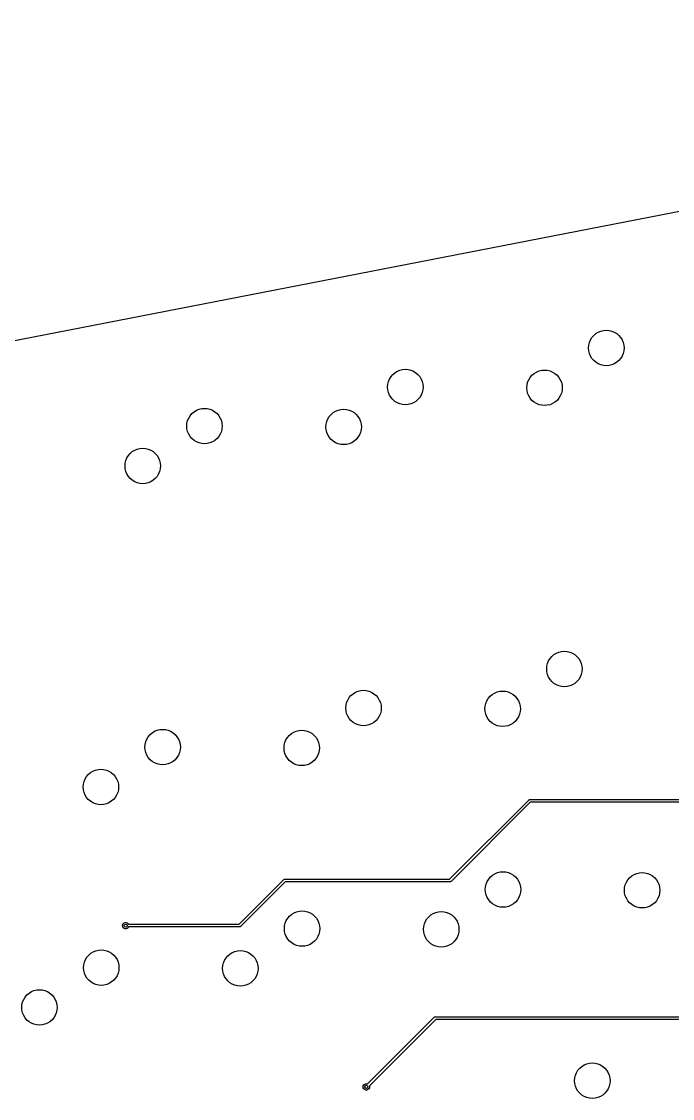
# Model space of a CAD drawing. Extents: x 101 to 518, y -308 to -134.
# Drawn here: x 272.5 to 333.1, y -234.6 to -134.4 of the extents above; entities that cross this region are included whole.
import ezdxf

# ---------------------------------------------------------------- set-up
doc = ezdxf.new("R2010")
doc.units = 0
doc.layers.add('BLACK', color=7, linetype='CONTINUOUS')

msp = doc.modelspace()

# ---------------------------------------------------------------- linework, layer by layer
at = {"layer": 'BLACK', "linetype": 'CONTINUOUS'}
for p, q in [((424.711961, -134.376322), (268.442894, -164.75692)), ((325.973017, -163.414998), (326.193779, -163.279715)), ((326.193779, -163.279715), (326.432985, -163.180633)), ((326.432985, -163.180633), (326.684746, -163.12019)), ((326.684746, -163.12019), (326.942863, -163.099876)), ((326.942863, -163.099876), (327.20098, -163.12019)), ((327.20098, -163.12019), (327.452741, -163.180633)), ((327.452741, -163.180633), (327.691947, -163.279715)), ((327.691947, -163.279715), (327.912709, -163.414998)), ((325.313177, -164.491759), (325.37362, -164.239998)), ((325.37362, -164.239998), (325.472702, -164.000792)), ((325.472702, -164.000792), (325.607985, -163.78003)), ((325.607985, -163.78003), (325.776137, -163.58315)), ((325.776137, -163.58315), (325.973017, -163.414998)), ((327.912709, -163.414998), (328.109589, -163.58315)), ((328.109589, -163.58315), (328.277741, -163.78003)), ((328.277741, -163.78003), (328.413024, -164.000792)), ((328.413024, -164.000792), (328.512106, -164.239998)), ((328.512106, -164.239998), (328.572549, -164.491759)), ((325.292863, -164.749876), (325.313177, -164.491759)), ((325.313177, -165.007993), (325.292863, -164.749876)), ((325.37362, -165.259754), (325.313177, -165.007993)), ((325.472702, -165.49896), (325.37362, -165.259754)), ((328.512106, -165.259754), (328.413024, -165.49896)), ((328.572549, -165.007993), (328.512106, -165.259754)), ((328.572549, -164.491759), (328.592863, -164.749876)), ((328.592863, -164.749876), (328.572549, -165.007993)), ((325.607985, -165.719722), (325.472702, -165.49896)), ((325.776137, -165.916602), (325.607985, -165.719722)), ((325.973017, -166.084754), (325.776137, -165.916602)), ((326.193779, -166.220037), (325.973017, -166.084754)), ((326.432985, -166.319119), (326.193779, -166.220037)), ((326.684746, -166.379562), (326.432985, -166.319119)), ((327.452741, -166.319119), (327.20098, -166.379562)), ((327.691947, -166.220037), (327.452741, -166.319119)), ((327.912709, -166.084754), (327.691947, -166.220037)), ((328.109589, -165.916602), (327.912709, -166.084754)), ((328.277741, -165.719722), (328.109589, -165.916602)), ((328.413024, -165.49896), (328.277741, -165.719722)), ((306.907987, -167.414941), (307.076139, -167.218061)), ((307.076139, -167.218061), (307.273019, -167.049909)), ((307.273019, -167.049909), (307.493781, -166.914626)), ((307.493781, -166.914626), (307.732987, -166.815544)), ((307.732987, -166.815544), (307.984748, -166.755101)), ((307.984748, -166.755101), (308.242865, -166.734787)), ((308.242865, -166.734787), (308.500982, -166.755101)), ((308.500982, -166.755101), (308.752743, -166.815544)), ((308.752743, -166.815544), (308.991949, -166.914626)), ((308.991949, -166.914626), (309.212711, -167.049909)), ((309.212711, -167.049909), (309.409591, -167.218061)), ((309.409591, -167.218061), (309.577743, -167.414941)), ((319.859308, -167.485), (320.02746, -167.28812)), ((320.02746, -167.28812), (320.22434, -167.119968)), ((320.22434, -167.119968), (320.445102, -166.984685)), ((320.445102, -166.984685), (320.684308, -166.885603)), ((320.684308, -166.885603), (320.936069, -166.82516)), ((320.936069, -166.82516), (321.194186, -166.804846)), ((321.194186, -166.804846), (321.452303, -166.82516)), ((321.452303, -166.82516), (321.704064, -166.885603)), ((321.704064, -166.885603), (321.94327, -166.984685)), ((321.94327, -166.984685), (322.164032, -167.119968)), ((322.164032, -167.119968), (322.360912, -167.28812)), ((322.360912, -167.28812), (322.529064, -167.485)), ((326.942863, -166.399876), (326.684746, -166.379562)), ((327.20098, -166.379562), (326.942863, -166.399876)), ((306.592865, -168.384787), (306.613179, -168.12667)), ((306.613179, -168.12667), (306.673622, -167.874909)), ((306.673622, -167.874909), (306.772704, -167.635703)), ((306.772704, -167.635703), (306.907987, -167.414941)), ((309.577743, -167.414941), (309.713026, -167.635703)), ((309.713026, -167.635703), (309.812108, -167.874909)), ((309.812108, -167.874909), (309.872551, -168.12667)), ((309.872551, -168.12667), (309.892865, -168.384787)), ((319.544186, -168.454846), (319.5645, -168.196729)), ((319.5645, -168.196729), (319.624943, -167.944968)), ((319.624943, -167.944968), (319.724025, -167.705762)), ((319.724025, -167.705762), (319.859308, -167.485)), ((322.529064, -167.485), (322.664347, -167.705762)), ((322.664347, -167.705762), (322.763429, -167.944968)), ((322.763429, -167.944968), (322.823872, -168.196729)), ((322.823872, -168.196729), (322.844186, -168.454846)), ((306.613179, -168.642904), (306.592865, -168.384787)), ((306.673622, -168.894665), (306.613179, -168.642904)), ((306.772704, -169.133871), (306.673622, -168.894665)), ((306.907987, -169.354633), (306.772704, -169.133871)), ((309.713026, -169.133871), (309.577743, -169.354633)), ((309.812108, -168.894665), (309.713026, -169.133871)), ((309.872551, -168.642904), (309.812108, -168.894665)), ((309.892865, -168.384787), (309.872551, -168.642904)), ((319.5645, -168.712963), (319.544186, -168.454846)), ((319.624943, -168.964724), (319.5645, -168.712963)), ((319.724025, -169.20393), (319.624943, -168.964724)), ((319.859308, -169.424692), (319.724025, -169.20393)), ((322.664347, -169.20393), (322.529064, -169.424692)), ((322.763429, -168.964724), (322.664347, -169.20393)), ((322.823872, -168.712963), (322.763429, -168.964724)), ((322.844186, -168.454846), (322.823872, -168.712963)), ((307.076139, -169.551513), (306.907987, -169.354633)), ((307.273019, -169.719665), (307.076139, -169.551513)), ((307.493781, -169.854948), (307.273019, -169.719665)), ((307.732987, -169.95403), (307.493781, -169.854948)), ((307.984748, -170.014473), (307.732987, -169.95403)), ((308.242865, -170.034787), (307.984748, -170.014473)), ((308.500982, -170.014473), (308.242865, -170.034787)), ((308.752743, -169.95403), (308.500982, -170.014473)), ((308.991949, -169.854948), (308.752743, -169.95403)), ((309.212711, -169.719665), (308.991949, -169.854948)), ((309.409591, -169.551513), (309.212711, -169.719665)), ((309.577743, -169.354633), (309.409591, -169.551513)), ((320.02746, -169.621572), (319.859308, -169.424692)), ((320.22434, -169.789724), (320.02746, -169.621572)), ((320.445102, -169.925007), (320.22434, -169.789724)), ((320.684308, -170.024089), (320.445102, -169.925007)), ((320.936069, -170.084532), (320.684308, -170.024089)), ((321.194186, -170.104846), (320.936069, -170.084532)), ((321.452303, -170.084532), (321.194186, -170.104846)), ((321.704064, -170.024089), (321.452303, -170.084532)), ((321.94327, -169.925007), (321.704064, -170.024089)), ((322.164032, -169.789724), (321.94327, -169.925007)), ((322.360912, -169.621572), (322.164032, -169.789724)), ((322.529064, -169.424692), (322.360912, -169.621572)), ((287.973624, -171.509821), (288.072706, -171.270615)), ((288.072706, -171.270615), (288.207989, -171.049853)), ((288.207989, -171.049853), (288.376141, -170.852973)), ((288.376141, -170.852973), (288.573021, -170.684821)), ((288.573021, -170.684821), (288.793783, -170.549538)), ((288.793783, -170.549538), (289.032989, -170.450456)), ((289.032989, -170.450456), (289.28475, -170.390013)), ((289.28475, -170.390013), (289.542867, -170.369699)), ((289.542867, -170.369699), (289.800984, -170.390013)), ((289.800984, -170.390013), (290.052745, -170.450456)), ((290.052745, -170.450456), (290.291951, -170.549538)), ((290.291951, -170.549538), (290.512713, -170.684821)), ((290.512713, -170.684821), (290.709593, -170.852973)), ((290.709593, -170.852973), (290.877745, -171.049853)), ((290.877745, -171.049853), (291.013028, -171.270615)), ((291.013028, -171.270615), (291.11211, -171.509821)), ((300.924945, -171.579879), (301.024027, -171.340673)), ((301.024027, -171.340673), (301.15931, -171.119911)), ((301.15931, -171.119911), (301.327462, -170.923031)), ((301.327462, -170.923031), (301.524342, -170.754879)), ((301.524342, -170.754879), (301.745104, -170.619596)), ((301.745104, -170.619596), (301.98431, -170.520514)), ((301.98431, -170.520514), (302.236071, -170.460071)), ((302.236071, -170.460071), (302.494188, -170.439757)), ((302.494188, -170.439757), (302.752305, -170.460071)), ((302.752305, -170.460071), (303.004066, -170.520514)), ((303.004066, -170.520514), (303.243272, -170.619596)), ((303.243272, -170.619596), (303.464034, -170.754879)), ((303.464034, -170.754879), (303.660914, -170.923031)), ((303.660914, -170.923031), (303.829066, -171.119911)), ((303.829066, -171.119911), (303.964349, -171.340673)), ((303.964349, -171.340673), (304.063431, -171.579879)), ((287.892867, -172.019699), (287.913181, -171.761582)), ((287.913181, -172.277816), (287.892867, -172.019699)), ((287.913181, -171.761582), (287.973624, -171.509821)), ((287.973624, -172.529577), (287.913181, -172.277816)), ((291.11211, -171.509821), (291.172553, -171.761582)), ((291.172553, -172.277816), (291.11211, -172.529577)), ((291.172553, -171.761582), (291.192867, -172.019699)), ((291.192867, -172.019699), (291.172553, -172.277816)), ((300.844188, -172.089757), (300.864502, -171.83164)), ((300.864502, -172.347874), (300.844188, -172.089757)), ((300.864502, -171.83164), (300.924945, -171.579879)), ((304.063431, -171.579879), (304.123874, -171.83164)), ((304.123874, -171.83164), (304.144188, -172.089757)), ((304.144188, -172.089757), (304.123874, -172.347874)), ((288.072706, -172.768783), (287.973624, -172.529577)), ((288.207989, -172.989545), (288.072706, -172.768783)), ((288.376141, -173.186425), (288.207989, -172.989545)), ((288.573021, -173.354577), (288.376141, -173.186425)), ((290.709593, -173.186425), (290.512713, -173.354577)), ((290.877745, -172.989545), (290.709593, -173.186425)), ((291.013028, -172.768783), (290.877745, -172.989545)), ((291.11211, -172.529577), (291.013028, -172.768783)), ((300.924945, -172.599635), (300.864502, -172.347874)), ((301.024027, -172.838841), (300.924945, -172.599635)), ((301.15931, -173.059603), (301.024027, -172.838841)), ((301.327462, -173.256483), (301.15931, -173.059603)), ((301.524342, -173.424635), (301.327462, -173.256483)), ((303.660914, -173.256483), (303.464034, -173.424635)), ((303.829066, -173.059603), (303.660914, -173.256483)), ((303.964349, -172.838841), (303.829066, -173.059603)), ((304.063431, -172.599635), (303.964349, -172.838841)), ((304.123874, -172.347874), (304.063431, -172.599635)), ((282.824344, -174.389791), (283.045106, -174.254508)), ((283.045106, -174.254508), (283.284312, -174.155426)), ((283.284312, -174.155426), (283.536073, -174.094983)), ((283.536073, -174.094983), (283.79419, -174.074669)), ((283.79419, -174.074669), (284.052307, -174.094983)), ((284.052307, -174.094983), (284.304068, -174.155426)), ((284.304068, -174.155426), (284.543274, -174.254508)), ((284.543274, -174.254508), (284.764036, -174.389791)), ((288.793783, -173.48986), (288.573021, -173.354577)), ((289.032989, -173.588942), (288.793783, -173.48986)), ((289.28475, -173.649385), (289.032989, -173.588942)), ((289.542867, -173.669699), (289.28475, -173.649385)), ((289.800984, -173.649385), (289.542867, -173.669699)), ((290.052745, -173.588942), (289.800984, -173.649385)), ((290.291951, -173.48986), (290.052745, -173.588942)), ((290.512713, -173.354577), (290.291951, -173.48986)), ((301.745104, -173.559918), (301.524342, -173.424635)), ((301.98431, -173.659), (301.745104, -173.559918)), ((302.236071, -173.719443), (301.98431, -173.659)), ((302.494188, -173.739757), (302.236071, -173.719443)), ((302.752305, -173.719443), (302.494188, -173.739757)), ((303.004066, -173.659), (302.752305, -173.719443)), ((303.243272, -173.559918), (303.004066, -173.659)), ((303.464034, -173.424635), (303.243272, -173.559918)), ((282.164504, -175.466552), (282.224947, -175.214791)), ((282.224947, -175.214791), (282.324029, -174.975585)), ((282.324029, -174.975585), (282.459312, -174.754823)), ((282.459312, -174.754823), (282.627464, -174.557943)), ((282.627464, -174.557943), (282.824344, -174.389791)), ((284.764036, -174.389791), (284.960916, -174.557943)), ((284.960916, -174.557943), (285.129068, -174.754823)), ((285.129068, -174.754823), (285.264351, -174.975585)), ((285.264351, -174.975585), (285.363433, -175.214791)), ((285.363433, -175.214791), (285.423876, -175.466552)), ((282.14419, -175.724669), (282.164504, -175.466552)), ((282.164504, -175.982786), (282.14419, -175.724669)), ((282.224947, -176.234547), (282.164504, -175.982786)), ((282.324029, -176.473753), (282.224947, -176.234547)), ((285.363433, -176.234547), (285.264351, -176.473753)), ((285.423876, -175.982786), (285.363433, -176.234547)), ((285.423876, -175.466552), (285.44419, -175.724669)), ((285.44419, -175.724669), (285.423876, -175.982786)), ((282.459312, -176.694515), (282.324029, -176.473753)), ((282.627464, -176.891395), (282.459312, -176.694515)), ((282.824344, -177.059547), (282.627464, -176.891395)), ((283.045106, -177.19483), (282.824344, -177.059547)), ((283.284312, -177.293912), (283.045106, -177.19483)), ((283.536073, -177.354355), (283.284312, -177.293912)), ((284.304068, -177.293912), (284.052307, -177.354355)), ((284.543274, -177.19483), (284.304068, -177.293912)), ((284.764036, -177.059547), (284.543274, -177.19483)), ((284.960916, -176.891395), (284.764036, -177.059547)), ((285.129068, -176.694515), (284.960916, -176.891395)), ((285.264351, -176.473753), (285.129068, -176.694515)), ((283.79419, -177.374669), (283.536073, -177.354355)), ((284.052307, -177.354355), (283.79419, -177.374669)), ((321.878505, -193.450602), (322.075385, -193.28245)), ((322.075385, -193.28245), (322.296147, -193.147167)), ((322.296147, -193.147167), (322.535353, -193.048085)), ((322.535353, -193.048085), (322.787114, -192.987642)), ((322.787114, -192.987642), (323.045231, -192.967328)), ((323.045231, -192.967328), (323.303348, -192.987642)), ((323.303348, -192.987642), (323.555109, -193.048085)), ((323.555109, -193.048085), (323.794315, -193.147167)), ((323.794315, -193.147167), (324.015077, -193.28245)), ((324.015077, -193.28245), (324.211957, -193.450602)), ((321.395231, -194.617328), (321.415545, -194.359211)), ((321.415545, -194.359211), (321.475988, -194.10745)), ((321.475988, -194.10745), (321.57507, -193.868244)), ((321.57507, -193.868244), (321.710353, -193.647482)), ((321.710353, -193.647482), (321.878505, -193.450602)), ((324.211957, -193.450602), (324.380109, -193.647482)), ((324.380109, -193.647482), (324.515392, -193.868244)), ((324.515392, -193.868244), (324.614474, -194.10745)), ((324.614474, -194.10745), (324.674917, -194.359211)), ((324.674917, -194.359211), (324.695231, -194.617328)), ((321.415545, -194.875445), (321.395231, -194.617328)), ((321.475988, -195.127206), (321.415545, -194.875445)), ((321.57507, -195.366412), (321.475988, -195.127206)), ((321.710353, -195.587174), (321.57507, -195.366412)), ((324.515392, -195.366412), (324.380109, -195.587174)), ((324.614474, -195.127206), (324.515392, -195.366412)), ((324.674917, -194.875445), (324.614474, -195.127206)), ((324.695231, -194.617328), (324.674917, -194.875445)), ((321.878505, -195.784054), (321.710353, -195.587174)), ((322.075385, -195.952206), (321.878505, -195.784054)), ((322.296147, -196.087489), (322.075385, -195.952206)), ((322.535353, -196.186571), (322.296147, -196.087489)), ((322.787114, -196.247014), (322.535353, -196.186571)), ((323.045231, -196.267328), (322.787114, -196.247014)), ((323.303348, -196.247014), (323.045231, -196.267328)), ((323.555109, -196.186571), (323.303348, -196.247014)), ((323.794315, -196.087489), (323.555109, -196.186571)), ((324.015077, -195.952206), (323.794315, -196.087489)), ((324.211957, -195.784054), (324.015077, -195.952206)), ((324.380109, -195.587174), (324.211957, -195.784054)), ((302.875072, -197.503156), (303.010355, -197.282394)), ((303.010355, -197.282394), (303.178507, -197.085514)), ((303.178507, -197.085514), (303.375387, -196.917362)), ((303.375387, -196.917362), (303.596149, -196.782079)), ((303.596149, -196.782079), (303.835355, -196.682997)), ((303.835355, -196.682997), (304.087116, -196.622554)), ((304.087116, -196.622554), (304.345233, -196.60224)), ((304.345233, -196.60224), (304.60335, -196.622554)), ((304.60335, -196.622554), (304.855111, -196.682997)), ((304.855111, -196.682997), (305.094317, -196.782079)), ((305.094317, -196.782079), (305.315079, -196.917362)), ((305.315079, -196.917362), (305.511959, -197.085514)), ((305.511959, -197.085514), (305.680111, -197.282394)), ((305.680111, -197.282394), (305.815394, -197.503156)), ((315.826393, -197.573214), (315.961676, -197.352452)), ((315.961676, -197.352452), (316.129828, -197.155572)), ((316.129828, -197.155572), (316.326708, -196.98742)), ((316.326708, -196.98742), (316.54747, -196.852137)), ((316.54747, -196.852137), (316.786676, -196.753055)), ((316.786676, -196.753055), (317.038437, -196.692612)), ((317.038437, -196.692612), (317.296554, -196.672298)), ((317.296554, -196.672298), (317.554671, -196.692612)), ((317.554671, -196.692612), (317.806432, -196.753055)), ((317.806432, -196.753055), (318.045638, -196.852137)), ((318.045638, -196.852137), (318.2664, -196.98742)), ((318.2664, -196.98742), (318.46328, -197.155572)), ((318.46328, -197.155572), (318.631432, -197.352452)), ((318.631432, -197.352452), (318.766715, -197.573214)), ((302.695233, -198.25224), (302.715547, -197.994123)), ((302.715547, -198.510357), (302.695233, -198.25224)), ((302.715547, -197.994123), (302.77599, -197.742362)), ((302.77599, -197.742362), (302.875072, -197.503156)), ((305.815394, -197.503156), (305.914476, -197.742362)), ((305.914476, -197.742362), (305.974919, -197.994123)), ((305.974919, -197.994123), (305.995233, -198.25224)), ((305.995233, -198.25224), (305.974919, -198.510357)), ((315.646554, -198.322298), (315.666868, -198.064181)), ((315.666868, -198.580415), (315.646554, -198.322298)), ((315.666868, -198.064181), (315.727311, -197.81242)), ((315.727311, -197.81242), (315.826393, -197.573214)), ((318.766715, -197.573214), (318.865797, -197.81242)), ((318.865797, -197.81242), (318.92624, -198.064181)), ((318.92624, -198.064181), (318.946554, -198.322298)), ((318.946554, -198.322298), (318.92624, -198.580415)), ((302.77599, -198.762118), (302.715547, -198.510357)), ((302.875072, -199.001324), (302.77599, -198.762118)), ((303.010355, -199.222086), (302.875072, -199.001324)), ((303.178507, -199.418966), (303.010355, -199.222086)), ((305.680111, -199.222086), (305.511959, -199.418966)), ((305.815394, -199.001324), (305.680111, -199.222086)), ((305.914476, -198.762118), (305.815394, -199.001324)), ((305.974919, -198.510357), (305.914476, -198.762118)), ((315.727311, -198.832176), (315.666868, -198.580415)), ((315.826393, -199.071382), (315.727311, -198.832176)), ((315.961676, -199.292144), (315.826393, -199.071382)), ((316.129828, -199.489024), (315.961676, -199.292144)), ((318.631432, -199.292144), (318.46328, -199.489024)), ((318.766715, -199.071382), (318.631432, -199.292144)), ((318.865797, -198.832176), (318.766715, -199.071382)), ((318.92624, -198.580415), (318.865797, -198.832176)), ((284.896152, -200.41699), (285.135358, -200.317908)), ((285.135358, -200.317908), (285.387119, -200.257465)), ((285.387119, -200.257465), (285.645236, -200.237151)), ((285.645236, -200.237151), (285.903353, -200.257465)), ((285.903353, -200.257465), (286.155114, -200.317908)), ((286.155114, -200.317908), (286.39432, -200.41699)), ((297.847472, -200.487049), (298.086678, -200.387967)), ((298.086678, -200.387967), (298.338439, -200.327524)), ((298.338439, -200.327524), (298.596556, -200.30721)), ((298.596556, -200.30721), (298.854673, -200.327524)), ((298.854673, -200.327524), (299.106434, -200.387967)), ((299.106434, -200.387967), (299.34564, -200.487049)), ((303.375387, -199.587118), (303.178507, -199.418966)), ((303.596149, -199.722401), (303.375387, -199.587118)), ((303.835355, -199.821483), (303.596149, -199.722401)), ((304.087116, -199.881926), (303.835355, -199.821483)), ((304.345233, -199.90224), (304.087116, -199.881926)), ((304.60335, -199.881926), (304.345233, -199.90224)), ((304.855111, -199.821483), (304.60335, -199.881926)), ((305.094317, -199.722401), (304.855111, -199.821483)), ((305.315079, -199.587118), (305.094317, -199.722401)), ((305.511959, -199.418966), (305.315079, -199.587118)), ((316.326708, -199.657176), (316.129828, -199.489024)), ((316.54747, -199.792459), (316.326708, -199.657176)), ((316.786676, -199.891541), (316.54747, -199.792459)), ((317.038437, -199.951984), (316.786676, -199.891541)), ((317.296554, -199.972298), (317.038437, -199.951984)), ((317.554671, -199.951984), (317.296554, -199.972298)), ((317.806432, -199.891541), (317.554671, -199.951984)), ((318.045638, -199.792459), (317.806432, -199.891541)), ((318.2664, -199.657176), (318.045638, -199.792459)), ((318.46328, -199.489024), (318.2664, -199.657176)), ((284.01555, -201.629034), (284.075993, -201.377273)), ((284.075993, -201.377273), (284.175075, -201.138067)), ((284.175075, -201.138067), (284.310358, -200.917305)), ((284.310358, -200.917305), (284.47851, -200.720425)), ((284.47851, -200.720425), (284.67539, -200.552273)), ((284.67539, -200.552273), (284.896152, -200.41699)), ((286.39432, -200.41699), (286.615082, -200.552273)), ((286.615082, -200.552273), (286.811962, -200.720425)), ((286.811962, -200.720425), (286.980114, -200.917305)), ((286.980114, -200.917305), (287.115397, -201.138067)), ((287.115397, -201.138067), (287.214479, -201.377273)), ((287.214479, -201.377273), (287.274922, -201.629034)), ((297.027313, -201.447332), (297.126395, -201.208126)), ((297.126395, -201.208126), (297.261678, -200.987364)), ((297.261678, -200.987364), (297.42983, -200.790484)), ((297.42983, -200.790484), (297.62671, -200.622332)), ((297.62671, -200.622332), (297.847472, -200.487049)), ((299.34564, -200.487049), (299.566402, -200.622332)), ((299.566402, -200.622332), (299.763282, -200.790484)), ((299.763282, -200.790484), (299.931434, -200.987364)), ((299.931434, -200.987364), (300.066717, -201.208126)), ((300.066717, -201.208126), (300.165799, -201.447332)), ((283.995236, -201.887151), (284.01555, -201.629034)), ((284.01555, -202.145268), (283.995236, -201.887151)), ((284.075993, -202.397029), (284.01555, -202.145268)), ((284.175075, -202.636235), (284.075993, -202.397029)), ((287.214479, -202.397029), (287.115397, -202.636235)), ((287.274922, -202.145268), (287.214479, -202.397029)), ((287.274922, -201.629034), (287.295236, -201.887151)), ((287.295236, -201.887151), (287.274922, -202.145268)), ((296.946556, -201.95721), (296.96687, -201.699093)), ((296.96687, -202.215327), (296.946556, -201.95721)), ((296.96687, -201.699093), (297.027313, -201.447332)), ((297.027313, -202.467088), (296.96687, -202.215327)), ((300.165799, -201.447332), (300.226242, -201.699093)), ((300.226242, -202.215327), (300.165799, -202.467088)), ((300.226242, -201.699093), (300.246556, -201.95721)), ((300.246556, -201.95721), (300.226242, -202.215327)), ((284.310358, -202.856997), (284.175075, -202.636235)), ((284.47851, -203.053877), (284.310358, -202.856997)), ((284.67539, -203.222029), (284.47851, -203.053877)), ((284.896152, -203.357312), (284.67539, -203.222029)), ((285.135358, -203.456394), (284.896152, -203.357312)), ((286.39432, -203.357312), (286.155114, -203.456394)), ((286.615082, -203.222029), (286.39432, -203.357312)), ((286.811962, -203.053877), (286.615082, -203.222029)), ((286.980114, -202.856997), (286.811962, -203.053877)), ((287.115397, -202.636235), (286.980114, -202.856997)), ((297.126395, -202.706294), (297.027313, -202.467088)), ((297.261678, -202.927056), (297.126395, -202.706294)), ((297.42983, -203.123936), (297.261678, -202.927056)), ((297.62671, -203.292088), (297.42983, -203.123936)), ((297.847472, -203.427371), (297.62671, -203.292088)), ((299.566402, -203.292088), (299.34564, -203.427371)), ((299.763282, -203.123936), (299.566402, -203.292088)), ((299.931434, -202.927056), (299.763282, -203.123936)), ((300.066717, -202.706294), (299.931434, -202.927056)), ((300.165799, -202.467088), (300.066717, -202.706294)), ((278.729833, -204.425395), (278.926713, -204.257243)), ((278.926713, -204.257243), (279.147475, -204.12196)), ((279.147475, -204.12196), (279.386681, -204.022878)), ((279.386681, -204.022878), (279.638442, -203.962435)), ((279.638442, -203.962435), (279.896559, -203.942121)), ((279.896559, -203.942121), (280.154676, -203.962435)), ((280.154676, -203.962435), (280.406437, -204.022878)), ((280.406437, -204.022878), (280.645643, -204.12196)), ((280.645643, -204.12196), (280.866405, -204.257243)), ((280.866405, -204.257243), (281.063285, -204.425395)), ((285.387119, -203.516837), (285.135358, -203.456394)), ((285.645236, -203.537151), (285.387119, -203.516837)), ((285.903353, -203.516837), (285.645236, -203.537151)), ((286.155114, -203.456394), (285.903353, -203.516837)), ((298.086678, -203.526453), (297.847472, -203.427371)), ((298.338439, -203.586896), (298.086678, -203.526453)), ((298.596556, -203.60721), (298.338439, -203.586896)), ((298.854673, -203.586896), (298.596556, -203.60721)), ((299.106434, -203.526453), (298.854673, -203.586896)), ((299.34564, -203.427371), (299.106434, -203.526453)), ((278.246559, -205.592121), (278.266873, -205.334004)), ((278.266873, -205.334004), (278.327316, -205.082243)), ((278.327316, -205.082243), (278.426398, -204.843037)), ((278.426398, -204.843037), (278.561681, -204.622275)), ((278.561681, -204.622275), (278.729833, -204.425395)), ((281.063285, -204.425395), (281.231437, -204.622275)), ((281.231437, -204.622275), (281.36672, -204.843037)), ((281.36672, -204.843037), (281.465802, -205.082243)), ((281.465802, -205.082243), (281.526245, -205.334004)), ((281.526245, -205.334004), (281.546559, -205.592121)), ((278.266873, -205.850238), (278.246559, -205.592121)), ((278.327316, -206.101999), (278.266873, -205.850238)), ((278.426398, -206.341205), (278.327316, -206.101999)), ((278.561681, -206.561967), (278.426398, -206.341205)), ((281.36672, -206.341205), (281.231437, -206.561967)), ((281.465802, -206.101999), (281.36672, -206.341205)), ((281.526245, -205.850238), (281.465802, -206.101999)), ((281.546559, -205.592121), (281.526245, -205.850238)), ((278.729833, -206.758847), (278.561681, -206.561967)), ((278.926713, -206.926999), (278.729833, -206.758847)), ((279.147475, -207.062282), (278.926713, -206.926999)), ((279.386681, -207.161364), (279.147475, -207.062282)), ((279.638442, -207.221807), (279.386681, -207.161364)), ((279.896559, -207.242121), (279.638442, -207.221807)), ((280.154676, -207.221807), (279.896559, -207.242121)), ((280.406437, -207.161364), (280.154676, -207.221807)), ((280.645643, -207.062282), (280.406437, -207.161364)), ((280.866405, -206.926999), (280.645643, -207.062282)), ((281.063285, -206.758847), (280.866405, -206.926999)), ((281.231437, -206.561967), (281.063285, -206.758847)), ((312.357964, -214.171311), (319.721351, -206.807923)), ((319.861517, -207.021311), (312.498128, -214.384699)), ((319.721351, -206.807923), (319.740293, -206.792378)), ((319.740293, -206.792378), (319.740294, -206.792377)), ((319.740294, -206.792377), (319.766689, -206.781444)), ((319.766689, -206.781444), (319.785353, -206.773713)), ((319.785353, -206.773713), (319.785354, -206.773713)), ((319.785354, -206.773713), (319.80974, -206.771311)), ((319.80974, -206.771311), (338.557964, -206.771311)), ((338.60974, -207.021311), (319.861517, -207.021311)), ((292.757964, -218.371311), (296.921352, -214.207923)), ((297.061516, -214.421311), (292.898128, -218.584699)), ((296.921352, -214.207923), (296.940288, -214.192382)), ((296.940288, -214.192382), (296.940294, -214.192377)), ((296.940294, -214.192377), (296.972155, -214.179179)), ((296.972155, -214.179179), (296.985353, -214.173713)), ((296.985353, -214.173713), (296.985354, -214.173713)), ((296.985354, -214.173713), (297.00974, -214.171311)), ((297.00974, -214.171311), (312.357964, -214.171311)), ((312.40974, -214.421311), (297.061516, -214.421311)), ((312.434126, -214.418909), (312.40974, -214.421311)), ((312.434127, -214.418909), (312.434126, -214.418909)), ((312.449227, -214.412654), (312.434127, -214.418909)), ((312.479186, -214.400245), (312.449227, -214.412654)), ((312.479191, -214.400239), (312.479186, -214.400245)), ((312.498128, -214.384699), (312.479191, -214.400239)), ((315.760901, -214.624904), (315.859983, -214.385698)), ((315.859983, -214.385698), (315.995266, -214.164936)), ((315.995266, -214.164936), (316.163418, -213.968056)), ((316.163418, -213.968056), (316.360298, -213.799904)), ((316.360298, -213.799904), (316.58106, -213.664621)), ((316.58106, -213.664621), (316.820266, -213.565539)), ((316.820266, -213.565539), (317.072027, -213.505096)), ((317.072027, -213.505096), (317.330144, -213.484782)), ((317.330144, -213.484782), (317.588261, -213.505096)), ((317.588261, -213.505096), (317.840022, -213.565539)), ((317.840022, -213.565539), (318.079228, -213.664621)), ((318.079228, -213.664621), (318.29999, -213.799904)), ((318.29999, -213.799904), (318.49687, -213.968056)), ((318.49687, -213.968056), (318.665022, -214.164936)), ((318.665022, -214.164936), (318.800305, -214.385698)), ((318.800305, -214.385698), (318.899387, -214.624904)), ((328.811304, -214.455756), (328.946587, -214.234994)), ((328.946587, -214.234994), (329.114739, -214.038114)), ((329.114739, -214.038114), (329.311619, -213.869962)), ((329.311619, -213.869962), (329.532381, -213.734679)), ((329.532381, -213.734679), (329.771587, -213.635597)), ((329.771587, -213.635597), (330.023348, -213.575154)), ((330.023348, -213.575154), (330.281465, -213.55484)), ((330.281465, -213.55484), (330.539582, -213.575154)), ((330.539582, -213.575154), (330.791343, -213.635597)), ((330.791343, -213.635597), (331.030549, -213.734679)), ((331.030549, -213.734679), (331.251311, -213.869962)), ((331.251311, -213.869962), (331.448191, -214.038114)), ((331.448191, -214.038114), (331.616343, -214.234994)), ((331.616343, -214.234994), (331.751626, -214.455756)), ((315.680144, -215.134782), (315.700458, -214.876665)), ((315.700458, -215.392899), (315.680144, -215.134782)), ((315.700458, -214.876665), (315.760901, -214.624904)), ((315.760901, -215.64466), (315.700458, -215.392899)), ((318.899387, -214.624904), (318.95983, -214.876665)), ((318.95983, -215.392899), (318.899387, -215.64466)), ((318.95983, -214.876665), (318.980144, -215.134782)), ((318.980144, -215.134782), (318.95983, -215.392899)), ((328.631465, -215.20484), (328.651779, -214.946723)), ((328.651779, -215.462957), (328.631465, -215.20484)), ((328.651779, -214.946723), (328.712222, -214.694962)), ((328.712222, -214.694962), (328.811304, -214.455756)), ((331.751626, -214.455756), (331.850708, -214.694962)), ((331.850708, -214.694962), (331.911151, -214.946723)), ((331.911151, -214.946723), (331.931465, -215.20484)), ((331.931465, -215.20484), (331.911151, -215.462957)), ((315.859983, -215.883866), (315.760901, -215.64466)), ((315.995266, -216.104628), (315.859983, -215.883866)), ((316.163418, -216.301508), (315.995266, -216.104628)), ((316.360298, -216.46966), (316.163418, -216.301508)), ((318.49687, -216.301508), (318.29999, -216.46966)), ((318.665022, -216.104628), (318.49687, -216.301508)), ((318.800305, -215.883866), (318.665022, -216.104628)), ((318.899387, -215.64466), (318.800305, -215.883866)), ((328.712222, -215.714718), (328.651779, -215.462957)), ((328.811304, -215.953924), (328.712222, -215.714718)), ((328.946587, -216.174686), (328.811304, -215.953924)), ((329.114739, -216.371566), (328.946587, -216.174686)), ((329.311619, -216.539718), (329.114739, -216.371566)), ((331.448191, -216.371566), (331.251311, -216.539718)), ((331.616343, -216.174686), (331.448191, -216.371566)), ((331.751626, -215.953924), (331.616343, -216.174686)), ((331.850708, -215.714718), (331.751626, -215.953924)), ((331.911151, -215.462957), (331.850708, -215.714718)), ((297.6603, -217.434815), (297.881062, -217.299532)), ((297.881062, -217.299532), (298.120268, -217.20045)), ((298.120268, -217.20045), (298.372029, -217.140007)), ((298.372029, -217.140007), (298.630146, -217.119693)), ((298.630146, -217.119693), (298.888263, -217.140007)), ((298.888263, -217.140007), (299.140024, -217.20045)), ((299.140024, -217.20045), (299.37923, -217.299532)), ((299.37923, -217.299532), (299.599992, -217.434815)), ((310.611621, -217.504874), (310.832383, -217.369591)), ((310.832383, -217.369591), (311.071589, -217.270509)), ((311.071589, -217.270509), (311.32335, -217.210066)), ((311.32335, -217.210066), (311.581467, -217.189752)), ((311.581467, -217.189752), (311.839584, -217.210066)), ((311.839584, -217.210066), (312.091345, -217.270509)), ((312.091345, -217.270509), (312.330551, -217.369591)), ((312.330551, -217.369591), (312.551313, -217.504874)), ((316.58106, -216.604943), (316.360298, -216.46966)), ((316.820266, -216.704025), (316.58106, -216.604943)), ((317.072027, -216.764468), (316.820266, -216.704025)), ((317.330144, -216.784782), (317.072027, -216.764468)), ((317.588261, -216.764468), (317.330144, -216.784782)), ((317.840022, -216.704025), (317.588261, -216.764468)), ((318.079228, -216.604943), (317.840022, -216.704025)), ((318.29999, -216.46966), (318.079228, -216.604943)), ((329.532381, -216.675001), (329.311619, -216.539718)), ((329.771587, -216.774083), (329.532381, -216.675001)), ((330.023348, -216.834526), (329.771587, -216.774083)), ((330.281465, -216.85484), (330.023348, -216.834526)), ((330.539582, -216.834526), (330.281465, -216.85484)), ((330.791343, -216.774083), (330.539582, -216.834526)), ((331.030549, -216.675001), (330.791343, -216.774083)), ((331.251311, -216.539718), (331.030549, -216.675001)), ((281.90974, -218.496311), (281.927832, -218.393705)), ((281.927832, -218.393705), (281.979927, -218.303475)), ((281.979927, -218.303475), (282.05974, -218.236503)), ((282.05974, -218.236503), (282.157646, -218.200869)), ((282.157646, -218.200869), (282.261834, -218.200869)), ((282.261834, -218.200869), (282.35974, -218.236503)), ((282.35974, -218.236503), (282.439553, -218.303475)), ((282.439553, -218.303475), (282.478719, -218.371311)), ((282.478719, -218.371311), (292.757964, -218.371311)), ((297.00046, -218.511576), (297.060903, -218.259815)), ((297.060903, -218.259815), (297.159985, -218.020609)), ((297.159985, -218.020609), (297.295268, -217.799847)), ((297.295268, -217.799847), (297.46342, -217.602967)), ((297.46342, -217.602967), (297.6603, -217.434815)), ((299.599992, -217.434815), (299.796872, -217.602967)), ((299.796872, -217.602967), (299.965024, -217.799847)), ((299.965024, -217.799847), (300.100307, -218.020609)), ((300.100307, -218.020609), (300.199389, -218.259815)), ((300.199389, -218.259815), (300.259832, -218.511576)), ((309.951781, -218.581635), (310.012224, -218.329874)), ((310.012224, -218.329874), (310.111306, -218.090668)), ((310.111306, -218.090668), (310.246589, -217.869906)), ((310.246589, -217.869906), (310.414741, -217.673026)), ((310.414741, -217.673026), (310.611621, -217.504874)), ((312.551313, -217.504874), (312.748193, -217.673026)), ((312.748193, -217.673026), (312.916345, -217.869906)), ((312.916345, -217.869906), (313.051628, -218.090668)), ((313.051628, -218.090668), (313.15071, -218.329874)), ((313.15071, -218.329874), (313.211153, -218.581635)), ((281.927832, -218.598917), (281.90974, -218.496311)), ((281.979927, -218.689147), (281.927832, -218.598917)), ((282.05974, -218.756119), (281.979927, -218.689147)), ((282.157646, -218.791753), (282.05974, -218.756119)), ((282.261834, -218.791753), (282.157646, -218.791753)), ((282.35974, -218.756119), (282.261834, -218.791753)), ((282.439553, -218.689147), (282.35974, -218.756119)), ((282.478719, -218.621311), (282.439553, -218.689147)), ((292.80974, -218.621311), (282.478719, -218.621311)), ((292.834126, -218.618909), (292.80974, -218.621311)), ((292.834127, -218.618909), (292.834126, -218.618909)), ((292.847324, -218.613442), (292.834127, -218.618909)), ((292.879186, -218.600245), (292.847324, -218.613442)), ((292.879191, -218.600239), (292.879186, -218.600245)), ((292.898128, -218.584699), (292.879191, -218.600239)), ((296.980146, -218.769693), (297.00046, -218.511576)), ((297.00046, -219.02781), (296.980146, -218.769693)), ((297.060903, -219.279571), (297.00046, -219.02781)), ((297.159985, -219.518777), (297.060903, -219.279571)), ((300.199389, -219.279571), (300.100307, -219.518777)), ((300.259832, -219.02781), (300.199389, -219.279571)), ((300.259832, -218.511576), (300.280146, -218.769693)), ((300.280146, -218.769693), (300.259832, -219.02781)), ((309.931467, -218.839752), (309.951781, -218.581635)), ((309.951781, -219.097869), (309.931467, -218.839752)), ((310.012224, -219.34963), (309.951781, -219.097869)), ((310.111306, -219.588836), (310.012224, -219.34963)), ((313.15071, -219.34963), (313.051628, -219.588836)), ((313.211153, -219.097869), (313.15071, -219.34963)), ((313.211153, -218.581635), (313.231467, -218.839752)), ((313.231467, -218.839752), (313.211153, -219.097869)), ((297.295268, -219.739539), (297.159985, -219.518777)), ((297.46342, -219.936419), (297.295268, -219.739539)), ((297.6603, -220.104571), (297.46342, -219.936419)), ((297.881062, -220.239854), (297.6603, -220.104571)), ((298.120268, -220.338936), (297.881062, -220.239854)), ((298.372029, -220.399379), (298.120268, -220.338936)), ((298.630146, -220.419693), (298.372029, -220.399379)), ((298.888263, -220.399379), (298.630146, -220.419693)), ((299.140024, -220.338936), (298.888263, -220.399379)), ((299.37923, -220.239854), (299.140024, -220.338936)), ((299.599992, -220.104571), (299.37923, -220.239854)), ((299.796872, -219.936419), (299.599992, -220.104571)), ((299.965024, -219.739539), (299.796872, -219.936419)), ((300.100307, -219.518777), (299.965024, -219.739539)), ((310.246589, -219.809598), (310.111306, -219.588836)), ((310.414741, -220.006478), (310.246589, -219.809598)), ((310.611621, -220.17463), (310.414741, -220.006478)), ((310.832383, -220.309913), (310.611621, -220.17463)), ((311.071589, -220.408995), (310.832383, -220.309913)), ((311.32335, -220.469438), (311.071589, -220.408995)), ((312.091345, -220.408995), (311.839584, -220.469438)), ((312.330551, -220.309913), (312.091345, -220.408995)), ((312.551313, -220.17463), (312.330551, -220.309913)), ((312.748193, -220.006478), (312.551313, -220.17463)), ((312.916345, -219.809598), (312.748193, -220.006478)), ((313.051628, -219.588836), (312.916345, -219.809598)), ((278.459987, -221.655521), (278.59527, -221.434759)), ((278.59527, -221.434759), (278.763422, -221.237879)), ((278.763422, -221.237879), (278.960302, -221.069727)), ((278.960302, -221.069727), (279.181064, -220.934444)), ((279.181064, -220.934444), (279.42027, -220.835362)), ((279.42027, -220.835362), (279.672031, -220.774919)), ((279.672031, -220.774919), (279.930148, -220.754605)), ((279.930148, -220.754605), (280.188265, -220.774919)), ((280.188265, -220.774919), (280.440026, -220.835362)), ((280.440026, -220.835362), (280.679232, -220.934444)), ((280.679232, -220.934444), (280.899994, -221.069727)), ((280.899994, -221.069727), (281.096874, -221.237879)), ((281.096874, -221.237879), (281.265026, -221.434759)), ((281.265026, -221.434759), (281.400309, -221.655521)), ((291.546591, -221.504817), (291.714743, -221.307937)), ((291.714743, -221.307937), (291.911623, -221.139785)), ((291.911623, -221.139785), (292.132385, -221.004502)), ((292.132385, -221.004502), (292.371591, -220.90542)), ((292.371591, -220.90542), (292.623352, -220.844977)), ((292.623352, -220.844977), (292.881469, -220.824663)), ((292.881469, -220.824663), (293.139586, -220.844977)), ((293.139586, -220.844977), (293.391347, -220.90542)), ((293.391347, -220.90542), (293.630553, -221.004502)), ((293.630553, -221.004502), (293.851315, -221.139785)), ((293.851315, -221.139785), (294.048195, -221.307937)), ((294.048195, -221.307937), (294.216347, -221.504817)), ((311.581467, -220.489752), (311.32335, -220.469438)), ((311.839584, -220.469438), (311.581467, -220.489752)), ((278.280148, -222.404605), (278.300462, -222.146488)), ((278.300462, -222.662722), (278.280148, -222.404605)), ((278.300462, -222.146488), (278.360905, -221.894727)), ((278.360905, -221.894727), (278.459987, -221.655521)), ((281.400309, -221.655521), (281.499391, -221.894727)), ((281.499391, -221.894727), (281.559834, -222.146488)), ((281.559834, -222.146488), (281.580148, -222.404605)), ((281.580148, -222.404605), (281.559834, -222.662722)), ((291.231469, -222.474663), (291.251783, -222.216546)), ((291.251783, -222.216546), (291.312226, -221.964785)), ((291.312226, -221.964785), (291.411308, -221.725579)), ((291.411308, -221.725579), (291.546591, -221.504817)), ((294.216347, -221.504817), (294.35163, -221.725579)), ((294.35163, -221.725579), (294.450712, -221.964785)), ((294.450712, -221.964785), (294.511155, -222.216546)), ((294.511155, -222.216546), (294.531469, -222.474663)), ((278.360905, -222.914483), (278.300462, -222.662722)), ((278.459987, -223.153689), (278.360905, -222.914483)), ((278.59527, -223.374451), (278.459987, -223.153689)), ((278.763422, -223.571331), (278.59527, -223.374451)), ((281.265026, -223.374451), (281.096874, -223.571331)), ((281.400309, -223.153689), (281.265026, -223.374451)), ((281.499391, -222.914483), (281.400309, -223.153689)), ((281.559834, -222.662722), (281.499391, -222.914483)), ((291.251783, -222.73278), (291.231469, -222.474663)), ((291.312226, -222.984541), (291.251783, -222.73278)), ((291.411308, -223.223747), (291.312226, -222.984541)), ((291.546591, -223.444509), (291.411308, -223.223747)), ((291.714743, -223.641389), (291.546591, -223.444509)), ((294.216347, -223.444509), (294.048195, -223.641389)), ((294.35163, -223.223747), (294.216347, -223.444509)), ((294.450712, -222.984541), (294.35163, -223.223747)), ((294.511155, -222.73278), (294.450712, -222.984541)), ((294.531469, -222.474663), (294.511155, -222.73278)), ((278.960302, -223.739483), (278.763422, -223.571331)), ((279.181064, -223.874766), (278.960302, -223.739483)), ((279.42027, -223.973848), (279.181064, -223.874766)), ((279.672031, -224.034291), (279.42027, -223.973848)), ((279.930148, -224.054605), (279.672031, -224.034291)), ((280.188265, -224.034291), (279.930148, -224.054605)), ((280.440026, -223.973848), (280.188265, -224.034291)), ((280.679232, -223.874766), (280.440026, -223.973848)), ((280.899994, -223.739483), (280.679232, -223.874766)), ((281.096874, -223.571331), (280.899994, -223.739483)), ((291.911623, -223.809541), (291.714743, -223.641389)), ((292.132385, -223.944824), (291.911623, -223.809541)), ((292.371591, -224.043906), (292.132385, -223.944824)), ((292.623352, -224.104349), (292.371591, -224.043906)), ((292.881469, -224.124663), (292.623352, -224.104349)), ((293.139586, -224.104349), (292.881469, -224.124663)), ((293.391347, -224.043906), (293.139586, -224.104349)), ((293.630553, -223.944824), (293.391347, -224.043906)), ((293.851315, -223.809541), (293.630553, -223.944824)), ((294.048195, -223.641389), (293.851315, -223.809541)), ((272.612228, -225.599697), (272.71131, -225.360491)), ((272.71131, -225.360491), (272.846593, -225.139729)), ((272.846593, -225.139729), (273.014745, -224.942849)), ((273.014745, -224.942849), (273.211625, -224.774697)), ((273.211625, -224.774697), (273.432387, -224.639414)), ((273.432387, -224.639414), (273.671593, -224.540332)), ((273.671593, -224.540332), (273.923354, -224.479889)), ((273.923354, -224.479889), (274.181471, -224.459575)), ((274.181471, -224.459575), (274.439588, -224.479889)), ((274.439588, -224.479889), (274.691349, -224.540332)), ((274.691349, -224.540332), (274.930555, -224.639414)), ((274.930555, -224.639414), (275.151317, -224.774697)), ((275.151317, -224.774697), (275.348197, -224.942849)), ((275.348197, -224.942849), (275.516349, -225.139729)), ((275.516349, -225.139729), (275.651632, -225.360491)), ((275.651632, -225.360491), (275.750714, -225.599697)), ((272.531471, -226.109575), (272.551785, -225.851458)), ((272.551785, -226.367692), (272.531471, -226.109575)), ((272.551785, -225.851458), (272.612228, -225.599697)), ((272.612228, -226.619453), (272.551785, -226.367692)), ((275.750714, -225.599697), (275.811157, -225.851458)), ((275.811157, -226.367692), (275.750714, -226.619453)), ((275.811157, -225.851458), (275.831471, -226.109575)), ((275.831471, -226.109575), (275.811157, -226.367692)), ((272.71131, -226.858659), (272.612228, -226.619453)), ((272.846593, -227.079421), (272.71131, -226.858659)), ((273.014745, -227.276301), (272.846593, -227.079421)), ((273.211625, -227.444453), (273.014745, -227.276301)), ((273.432387, -227.579736), (273.211625, -227.444453)), ((275.151317, -227.444453), (274.930555, -227.579736)), ((275.348197, -227.276301), (275.151317, -227.444453)), ((275.516349, -227.079421), (275.348197, -227.276301)), ((275.651632, -226.858659), (275.516349, -227.079421)), ((275.750714, -226.619453), (275.651632, -226.858659)), ((304.710641, -233.218633), (310.921352, -227.007923)), ((311.061516, -227.221311), (304.890723, -233.392103)), ((310.921352, -227.007923), (310.940294, -226.992377)), ((310.940294, -226.992377), (310.985353, -226.973713)), ((310.985353, -226.973713), (310.985354, -226.973713)), ((310.985354, -226.973713), (311.00974, -226.971311)), ((311.00974, -226.971311), (344.357964, -226.971311)), ((344.40974, -227.221311), (311.061516, -227.221311)), ((273.671593, -227.678818), (273.432387, -227.579736)), ((273.923354, -227.739261), (273.671593, -227.678818)), ((274.181471, -227.759575), (273.923354, -227.739261)), ((274.439588, -227.739261), (274.181471, -227.759575)), ((274.691349, -227.678818), (274.439588, -227.739261)), ((274.930555, -227.579736), (274.691349, -227.678818)), ((324.670209, -231.591174), (324.890971, -231.455891)), ((324.890971, -231.455891), (325.130177, -231.356809)), ((325.130177, -231.356809), (325.381938, -231.296366)), ((325.381938, -231.296366), (325.640055, -231.276052)), ((325.640055, -231.276052), (325.898172, -231.296366)), ((325.898172, -231.296366), (326.149933, -231.356809)), ((326.149933, -231.356809), (326.389139, -231.455891)), ((326.389139, -231.455891), (326.609901, -231.591174)), ((324.010369, -232.667935), (324.070812, -232.416174)), ((324.070812, -232.416174), (324.169894, -232.176968)), ((324.169894, -232.176968), (324.305177, -231.956206)), ((324.305177, -231.956206), (324.473329, -231.759326)), ((324.473329, -231.759326), (324.670209, -231.591174)), ((326.609901, -231.591174), (326.806781, -231.759326)), ((326.806781, -231.759326), (326.974933, -231.956206)), ((326.974933, -231.956206), (327.110216, -232.176968)), ((327.110216, -232.176968), (327.209298, -232.416174)), ((327.209298, -232.416174), (327.269741, -232.667935)), ((304.30974, -233.496311), (304.327832, -233.393705)), ((304.327832, -233.393705), (304.379927, -233.303475)), ((304.379927, -233.303475), (304.45974, -233.236503)), ((304.45974, -233.236503), (304.557646, -233.200869)), ((304.557646, -233.200869), (304.661834, -233.200869)), ((304.661834, -233.200869), (304.710641, -233.218633)), ((304.890723, -233.392103), (304.891648, -233.393705)), ((304.891648, -233.393705), (304.90974, -233.496311)), ((323.990055, -232.926052), (324.010369, -232.667935)), ((324.010369, -233.184169), (323.990055, -232.926052)), ((324.070812, -233.43593), (324.010369, -233.184169)), ((324.169894, -233.675136), (324.070812, -233.43593)), ((327.209298, -233.43593), (327.110216, -233.675136)), ((327.269741, -233.184169), (327.209298, -233.43593)), ((327.269741, -232.667935), (327.290055, -232.926052)), ((327.290055, -232.926052), (327.269741, -233.184169)), ((304.327832, -233.598917), (304.30974, -233.496311)), ((304.379927, -233.689147), (304.327832, -233.598917)), ((304.45974, -233.756119), (304.379927, -233.689147)), ((304.557646, -233.791753), (304.45974, -233.756119)), ((304.661834, -233.791753), (304.557646, -233.791753)), ((304.75974, -233.756119), (304.661834, -233.791753)), ((304.839553, -233.689147), (304.75974, -233.756119)), ((304.891648, -233.598917), (304.839553, -233.689147)), ((304.90974, -233.496311), (304.891648, -233.598917)), ((324.305177, -233.895898), (324.169894, -233.675136)), ((324.473329, -234.092778), (324.305177, -233.895898)), ((324.670209, -234.26093), (324.473329, -234.092778)), ((324.890971, -234.396213), (324.670209, -234.26093)), ((325.130177, -234.495295), (324.890971, -234.396213)), ((326.389139, -234.396213), (326.149933, -234.495295)), ((326.609901, -234.26093), (326.389139, -234.396213)), ((326.806781, -234.092778), (326.609901, -234.26093)), ((326.974933, -233.895898), (326.806781, -234.092778)), ((327.110216, -233.675136), (326.974933, -233.895898)), ((325.381938, -234.555738), (325.130177, -234.495295)), ((325.640055, -234.576052), (325.381938, -234.555738)), ((325.898172, -234.555738), (325.640055, -234.576052)), ((326.149933, -234.495295), (325.898172, -234.555738))]:
    msp.add_line(p, q, dxfattribs=at)
at = {"layer": 'BLACK'}
for centre in [(282.20974, -218.496311), (304.60974, -233.496311)]:
    msp.add_circle(centre, 0.15, dxfattribs=at)

doc.saveas('drawing.dxf')
